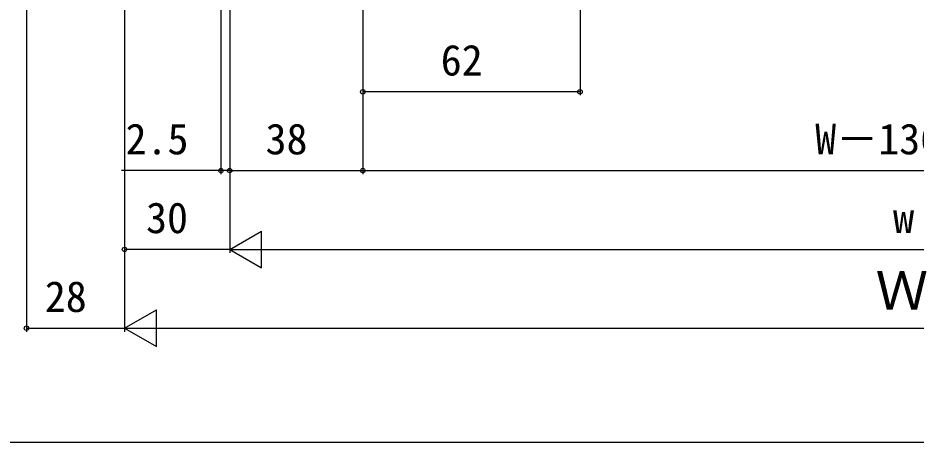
# Model space of a CAD drawing. Units: millimetres, scale not verified. Extents: x -525 to 525, y -783 to 777.
# Drawn here: x -255.4 to 0.9, y -782.6 to -661.5 of the extents above; entities that cross this region are included whole.
import ezdxf
from ezdxf.enums import TextEntityAlignment as Align

# ---------------------------------------------------------------- set-up
doc = ezdxf.new("R2010")
doc.units = ezdxf.units.MM
doc.header["$LTSCALE"] = 4
doc.layers.add('0-7_YKK_D', color=6, linetype='Continuous')
doc.layers.add('0-8_YKK_ZWAK', color=7, linetype='Continuous')
doc.styles.add('ＭＳ ゴシック', font='')
doc.styles.get('ＭＳ ゴシック').set_extended_font_data('MS Gothic')

msp = doc.modelspace()

# ---------------------------------------------------------------- linework, layer by layer
at = {"layer": '0-7_YKK_D'}
for p, q in [((-253, -484.35), (-253, -751.1)), ((-225, -512.1), (-225, -751.1)), ((-94.999, -520.6), (-94.999, -683.6)), ((-157, -535.1), (-157, -706.1)), ((-157, -535.1), (-157, -706.1)), ((-197.5, -550.1), (-197.5, -706.1)), ((-195, -550.1), (-195, -706.1)), ((-195, -550.1), (-195, -706.1)), ((-225, -556.6), (-225, -728.6)), ((-225, -556.6), (-225, -751.1)), ((-195, -556.6), (-195, -728.6)), ((-195, -556.6), (-195, -728.6)), ((-157, -635.1), (-157, -683.6)), ((-94.999, -682.6), (-157, -682.6)), ((-197.5, -705.1), (-225.827, -705.1)), ((-195, -705.1), (-197.5, -705.1)), ((-195, -705.1), (-192.45, -705.1)), ((-195, -705.1), (-157, -705.1)), ((-157, -705.1), (157, -705.1)), ((-195, -727.6), (-185.907, -722.35)), ((-185.907, -732.85), (-185.907, -722.35)), ((-195, -727.6), (-225, -727.6)), ((-195, -727.6), (-185.907, -732.85)), ((-195, -727.6), (-176.813, -727.6)), ((-184.5, -727.6), (184.5, -727.6)), ((-225, -750.1), (-215.907, -744.85)), ((-215.907, -755.35), (-215.907, -744.85)), ((-253, -750.1), (-225, -750.1)), ((-225, -750.1), (-215.907, -755.35)), ((-225, -750.1), (-206.813, -750.1)), ((-214.5, -750.1), (214.5, -750.1))]:
    msp.add_line(p, q, dxfattribs=at)
for centre in [(-157, -682.6), (-94.999, -682.6), (-197.5, -705.1), (-195, -705.1), (-195, -705.1), (-157, -705.1), (-157, -705.1), (-225, -727.6), (-253, -750.1)]:
    msp.add_circle(centre, 0.637, dxfattribs=at)
at = {"layer": '0-8_YKK_ZWAK'}
msp.add_lwpolyline([(-525, -782.6), (525, -782.6), (525, 747.4)], dxfattribs=at)

# ---------------------------------------------------------------- texts
at = {"layer": '0-7_YKK_D', "style": 'ＭＳ ゴシック'}
for s, height, p in [('62', 8.798, (-134.761, -680.6)), ('2.5', 8.798, (-224.714, -703.1)), ('38', 8.798, (-184.761, -703.1)), ('W－136', 8.798, (-27.886, -703.1)), ('30', 8.798, (-218.864, -725.6)), ('w', 8.798, (-5.659, -725.6)), ('Ｗ', 11, (-10.653, -748.1)), ('28', 8.798, (-247.761, -748.1))]:
    msp.add_text(s, height=height, dxfattribs=at).set_placement(p, align=Align.BOTTOM_LEFT)

doc.saveas('drawing.dxf')
